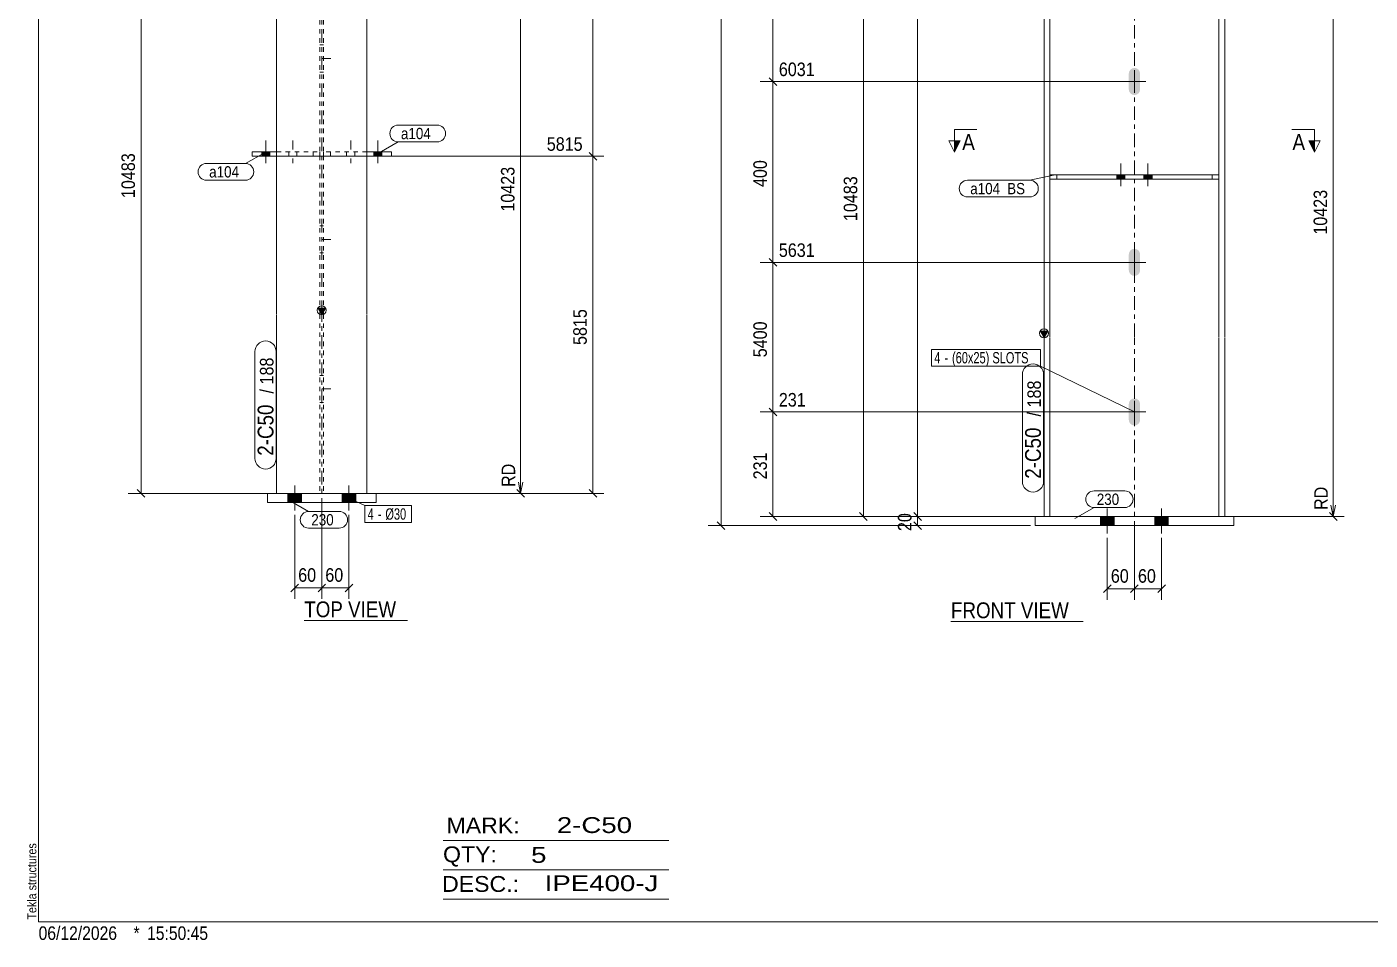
# Model space of a CAD drawing. Header units: millimetres. Extents: x 2 to 579, y 1 to 405.
# Drawn here: x 2.4 to 299.7, y 1 to 203 of the extents above; entities that cross this region are included whole.
import ezdxf

# ---------------------------------------------------------------- set-up
doc = ezdxf.new("R2010")
doc.units = ezdxf.units.MM
for name, pattern in [('XKITLINE00', [0]), ('XKITLINE01', [4, 1, -1, 1, -1]), ('XKITLINE02', [4, 2, -2]), ('XKITLINE03', [6, 3, -1, 1, -1])]:
    doc.linetypes.add(name, pattern=pattern)
for name, color, linetype, lineweight in [('Bolt', 3, 'Continuous', 0), ('BoltMark', 7, 'Continuous', 0), ('Dimensions', 7, 'Continuous', 0), ('DrawingSheet', 5, 'Continuous', 0), ('OtherObjectType', 7, 'Continuous', 0), ('Part', 2, 'Continuous', 0), ('PartMark', 7, 'Continuous', 0), ('Section', 6, 'Continuous', 0)]:
    doc.layers.add(name, color=color, linetype=linetype, lineweight=lineweight)
doc.styles.add('ARIAL', font='ARIAL.TTF')
doc.styles.add('ARIAL_NARROW', font='ARIALN.TTF')

# ---------------------------------------------------------------- blocks, each defined once
blk = doc.blocks.new('*A5')
at = {"layer": 'Bolt'}
for points in [[(247.53, 324.31), (247.05, 324.41), (246.65, 324.68), (246.38, 325.08), (246.28, 325.56), (246.28, 329.06), (246.38, 329.54), (246.65, 329.94), (247.05, 330.22), (247.53, 330.31), (248.01, 330.22), (248.42, 329.94), (248.69, 329.54), (248.78, 329.06), (248.78, 325.56), (248.69, 325.08), (248.42, 324.68), (248.01, 324.41)], [(247.53, 187.89), (247.05, 187.99), (246.65, 188.26), (246.38, 188.66), (246.28, 189.14), (246.28, 192.64), (246.38, 193.12), (246.65, 193.53), (247.05, 193.8), (247.53, 193.89), (248.01, 193.8), (248.42, 193.53), (248.69, 193.12), (248.78, 192.64), (248.78, 189.14), (248.69, 188.66), (248.42, 188.26), (248.01, 187.99)], [(247.53, 147.89), (247.05, 147.99), (246.65, 148.26), (246.38, 148.66), (246.28, 149.14), (246.28, 152.64), (246.38, 153.12), (246.65, 153.53), (247.05, 153.8), (247.53, 153.89), (248.01, 153.8), (248.42, 153.53), (248.69, 153.12), (248.78, 152.64), (248.78, 149.14), (248.69, 148.66), (248.42, 148.26), (248.01, 147.99)], [(247.53, 114.79), (247.05, 114.89), (246.65, 115.16), (246.38, 115.56), (246.28, 116.04), (246.28, 119.54), (246.38, 120.02), (246.65, 120.43), (247.05, 120.7), (247.53, 120.79), (248.01, 120.7), (248.42, 120.43), (248.69, 120.02), (248.78, 119.54), (248.78, 116.04), (248.69, 115.56), (248.42, 115.16), (248.01, 114.89)]]:
    blk.add_hatch(color=3, dxfattribs=at).paths.add_polyline_path(points, flags=17)
at = {"layer": 'Bolt', "color": 3, "linetype": 'XKITLINE00', "lineweight": 0}
for p, q in [((245.03, 327.31), (250.03, 327.31)), ((247.53, 329.81), (247.53, 324.81)), ((247.53, 193.39), (247.53, 188.39)), ((245.03, 190.89), (250.03, 190.89)), ((247.53, 153.39), (247.53, 148.39)), ((245.03, 150.89), (250.03, 150.89)), ((247.53, 120.29), (247.53, 115.29)), ((245.03, 117.79), (250.03, 117.79))]:
    blk.add_line(p, q, dxfattribs=at)
blk = doc.blocks.new('*A6')
at = {"layer": 'Bolt'}
for points in [[(243.03, 94.67), (243.03, 92.67), (240.03, 92.67), (240.03, 94.67)], [(243.03, 94.67), (243.03, 92.67), (240.03, 92.67), (240.03, 94.67)], [(255.03, 94.67), (255.03, 92.67), (252.03, 92.67), (252.03, 94.67)], [(255.03, 94.67), (255.03, 92.67), (252.03, 92.67), (252.03, 94.67)]]:
    blk.add_hatch(color=3, dxfattribs=at).paths.add_polyline_path(points, flags=17)
at = {"layer": 'Bolt', "color": 3, "linetype": 'XKITLINE00', "lineweight": 0}
for p, q in [((241.53, 96.42), (241.53, 90.92)), ((241.53, 96.42), (241.53, 90.92)), ((253.53, 96.42), (253.53, 90.92)), ((253.53, 96.42), (253.53, 90.92)), ((240.03, 94.67), (240.03, 92.67)), ((240.03, 94.67), (240.03, 92.67)), ((243.03, 94.67), (243.03, 92.67)), ((243.03, 94.67), (243.03, 92.67)), ((252.03, 94.67), (252.03, 92.67)), ((252.03, 94.67), (252.03, 92.67)), ((255.03, 94.67), (255.03, 92.67)), ((255.03, 94.67), (255.03, 92.67))]:
    blk.add_line(p, q, dxfattribs=at)
blk = doc.blocks.new('*A9')
at = {"layer": 'Bolt', "color": 3, "linetype": 'XKITLINE02', "lineweight": 0}
for p, q in [((244.53, 172.77), (244.53, 167.77)), ((244.53, 172.77), (244.53, 167.77)), ((250.53, 172.77), (250.53, 167.77)), ((250.53, 172.77), (250.53, 167.77)), ((243.63, 170.27), (243.63, 169.27)), ((243.63, 170.27), (243.63, 169.27)), ((245.43, 170.27), (245.43, 169.27)), ((245.43, 170.27), (245.43, 169.27)), ((249.63, 170.27), (249.63, 169.27)), ((249.63, 170.27), (249.63, 169.27)), ((251.43, 170.27), (251.43, 169.27)), ((251.43, 170.27), (251.43, 169.27))]:
    blk.add_line(p, q, dxfattribs=at)
blk = doc.blocks.new('*A10')
at = {"layer": 'Bolt'}
for points in [[(243.63, 169.27), (243.63, 170.27), (245.43, 170.27), (245.43, 169.27)], [(243.63, 169.27), (243.63, 170.27), (245.43, 170.27), (245.43, 169.27)], [(249.63, 169.27), (249.63, 170.27), (251.43, 170.27), (251.43, 169.27)], [(249.63, 169.27), (249.63, 170.27), (251.43, 170.27), (251.43, 169.27)]]:
    blk.add_hatch(color=3, dxfattribs=at).paths.add_polyline_path(points, flags=17)
at = {"layer": 'Bolt', "color": 3, "linetype": 'XKITLINE00', "lineweight": 0}
for p, q in [((244.53, 172.77), (244.53, 167.77)), ((244.53, 172.77), (244.53, 167.77)), ((250.53, 172.77), (250.53, 167.77)), ((250.53, 172.77), (250.53, 167.77)), ((243.63, 170.27), (243.63, 169.27)), ((243.63, 170.27), (243.63, 169.27)), ((245.43, 170.27), (245.43, 169.27)), ((245.43, 170.27), (245.43, 169.27)), ((249.63, 170.27), (249.63, 169.27)), ((249.63, 170.27), (249.63, 169.27)), ((251.43, 170.27), (251.43, 169.27)), ((251.43, 170.27), (251.43, 169.27))]:
    blk.add_line(p, q, dxfattribs=at)
blk = doc.blocks.new('*A12')
at = {"layer": 'Part'}
blk.add_hatch(color=2, dxfattribs=at).paths.add_polyline_path([(226.73, 135.7), (228.33, 135.7), (227.53, 134.3)], flags=17)
at = {"layer": 'Part', "color": 7, "linetype": 'XKITLINE03', "lineweight": 0}
for p, q in [((247.53, 207.49), (247.53, 368.49)), ((247.53, 134.39), (247.53, 207.39)), ((247.53, 84.67), (247.53, 134.29))]:
    blk.add_line(p, q, dxfattribs=at)
at = {"layer": 'Part', "color": 2, "linetype": 'XKITLINE00', "lineweight": 0}
for p, q in [((267.53, 358.49), (227.53, 358.49)), ((228.83, 358.49), (228.83, 207.49)), ((266.23, 358.49), (266.23, 207.49)), ((227.53, 222.49), (227.53, 207.49)), ((267.53, 222.49), (267.53, 207.49)), ((227.53, 207.39), (227.53, 134.39)), ((228.83, 207.39), (228.83, 170.27)), ((266.23, 207.39), (266.23, 170.27)), ((267.53, 207.39), (267.53, 134.39)), ((228.83, 169.27), (228.83, 134.39)), ((266.23, 169.27), (266.23, 134.39)), ((227.53, 134.3), (226.73, 135.7)), ((226.73, 135.7), (228.33, 135.7)), ((228.33, 135.7), (227.53, 134.3)), ((227.53, 134.29), (227.53, 94.67)), ((228.83, 134.29), (228.83, 94.67)), ((266.23, 134.29), (266.23, 94.67)), ((267.53, 134.29), (267.53, 94.67))]:
    blk.add_line(p, q, dxfattribs=at)
at = {"layer": 'Part', "color": 7, "linetype": 'XKITLINE01', "lineweight": 0}
for p, q in [((227.53, 358.49), (227.53, 222.49)), ((267.53, 358.49), (267.53, 222.49)), ((228.83, 170.27), (228.83, 169.27)), ((266.23, 170.27), (266.23, 169.27)), ((267.53, 94.67), (227.53, 94.67))]:
    blk.add_line(p, q, dxfattribs=at)
at = {"layer": 'Part', "color": 2, "linetype": 'XKITLINE00', "lineweight": 0}
blk.add_circle((227.53, 135.2), 1, dxfattribs=at)
blk = doc.blocks.new('*A20')
at = {"layer": 'Part', "color": 2, "linetype": 'XKITLINE00', "lineweight": 0}
for p, q in [((269.53, 94.67), (225.53, 94.67)), ((225.53, 94.67), (225.53, 92.67)), ((269.53, 92.67), (225.53, 92.67)), ((269.53, 94.67), (269.53, 92.67))]:
    blk.add_line(p, q, dxfattribs=at)
blk = doc.blocks.new('*A23')
at = {"layer": 'Part', "color": 7, "linetype": 'XKITLINE01', "lineweight": 0}
for p, q in [((266.23, 170.27), (228.83, 170.27)), ((228.83, 169.27), (228.83, 170.27)), ((230.33, 170.27), (230.33, 169.27)), ((264.73, 169.27), (264.73, 170.27)), ((266.23, 170.27), (266.23, 169.27)), ((266.23, 169.27), (228.83, 169.27))]:
    blk.add_line(p, q, dxfattribs=at)
blk = doc.blocks.new('*A24')
at = {"layer": 'Part', "color": 2, "linetype": 'XKITLINE00', "lineweight": 0}
for p, q in [((228.83, 170.27), (266.23, 170.27)), ((228.83, 170.27), (228.83, 169.27)), ((266.23, 169.27), (266.23, 170.27)), ((228.83, 169.27), (266.23, 169.27))]:
    blk.add_line(p, q, dxfattribs=at)
at = {"layer": 'Part', "color": 7, "linetype": 'XKITLINE01', "lineweight": 0}
for p, q in [((230.33, 169.27), (230.33, 170.27)), ((264.73, 169.27), (264.73, 170.27))]:
    blk.add_line(p, q, dxfattribs=at)
blk = doc.blocks.new('*A26')
at = {"layer": 'Bolt', "color": 3, "linetype": 'XKITLINE02', "lineweight": 0}
for p, q in [((68.07, 335.4), (67.27, 335.4)), ((69.67, 332.4), (65.67, 332.4)), ((68.07, 329.4), (67.27, 329.4)), ((68.07, 198.98), (67.27, 198.98)), ((69.67, 195.98), (65.67, 195.98)), ((68.07, 192.98), (67.27, 192.98)), ((68.07, 158.98), (67.27, 158.98)), ((69.67, 155.98), (65.67, 155.98)), ((68.07, 152.98), (67.27, 152.98)), ((68.07, 125.88), (67.27, 125.88)), ((69.67, 122.88), (65.67, 122.88)), ((68.07, 119.88), (67.27, 119.88))]:
    blk.add_line(p, q, dxfattribs=at)
blk = doc.blocks.new('*A27')
at = {"layer": 'Bolt'}
for points in [[(63.17, 99.76), (63.17, 97.76), (60.17, 97.76), (60.17, 99.76)], [(63.17, 99.76), (63.17, 97.76), (60.17, 97.76), (60.17, 99.76)], [(75.17, 99.76), (75.17, 97.76), (72.17, 97.76), (72.17, 99.76)], [(75.17, 99.76), (75.17, 97.76), (72.17, 97.76), (72.17, 99.76)]]:
    blk.add_hatch(color=3, dxfattribs=at).paths.add_polyline_path(points, flags=17)
at = {"layer": 'Bolt', "color": 3, "linetype": 'XKITLINE00', "lineweight": 0}
for p, q in [((61.67, 101.51), (61.67, 96.01)), ((61.67, 101.51), (61.67, 96.01)), ((73.67, 101.51), (73.67, 96.01)), ((73.67, 101.51), (73.67, 96.01)), ((60.17, 99.76), (60.17, 97.76)), ((60.17, 99.76), (60.17, 97.76)), ((63.17, 99.76), (63.17, 97.76)), ((63.17, 99.76), (63.17, 97.76)), ((72.17, 99.76), (72.17, 97.76)), ((72.17, 99.76), (72.17, 97.76)), ((75.17, 99.76), (75.17, 97.76)), ((75.17, 99.76), (75.17, 97.76))]:
    blk.add_line(p, q, dxfattribs=at)
blk = doc.blocks.new('*A30')
at = {"layer": 'Bolt'}
blk.add_hatch(color=3, dxfattribs=at).paths.add_polyline_path([(54.37, 174.36), (54.37, 175.36), (56.17, 175.36), (56.17, 174.36)], flags=17)
blk.add_hatch(color=3, dxfattribs=at).paths.add_polyline_path([(54.37, 174.36), (54.37, 175.36), (56.17, 175.36), (56.17, 174.36)], flags=17)
at = {"layer": 'Bolt', "color": 3, "linetype": 'XKITLINE00', "lineweight": 0}
for p, q in [((55.27, 177.86), (55.27, 172.86)), ((55.27, 177.86), (55.27, 172.86)), ((54.37, 175.36), (54.37, 174.36)), ((54.37, 175.36), (54.37, 174.36)), ((56.17, 175.36), (56.17, 174.36)), ((56.17, 175.36), (56.17, 174.36))]:
    blk.add_line(p, q, dxfattribs=at)
at = {"layer": 'Bolt', "color": 3, "linetype": 'XKITLINE02', "lineweight": 0}
for p, q in [((61.27, 177.86), (61.27, 172.86)), ((61.27, 177.86), (61.27, 172.86)), ((60.37, 175.36), (60.37, 174.36)), ((60.37, 175.36), (60.37, 174.36)), ((62.17, 175.36), (62.17, 174.36)), ((62.17, 175.36), (62.17, 174.36))]:
    blk.add_line(p, q, dxfattribs=at)
blk = doc.blocks.new('*A31')
at = {"layer": 'Bolt'}
blk.add_hatch(color=3, dxfattribs=at).paths.add_polyline_path([(80.97, 175.36), (80.97, 174.36), (79.17, 174.36), (79.17, 175.36)], flags=17)
blk.add_hatch(color=3, dxfattribs=at).paths.add_polyline_path([(80.97, 175.36), (80.97, 174.36), (79.17, 174.36), (79.17, 175.36)], flags=17)
at = {"layer": 'Bolt', "color": 3, "linetype": 'XKITLINE02', "lineweight": 0}
for p, q in [((74.07, 177.86), (74.07, 172.86)), ((74.07, 177.86), (74.07, 172.86)), ((73.17, 175.36), (73.17, 174.36)), ((73.17, 175.36), (73.17, 174.36)), ((74.97, 175.36), (74.97, 174.36)), ((74.97, 175.36), (74.97, 174.36))]:
    blk.add_line(p, q, dxfattribs=at)
at = {"layer": 'Bolt', "color": 3, "linetype": 'XKITLINE00', "lineweight": 0}
for p, q in [((80.07, 177.86), (80.07, 172.86)), ((80.07, 177.86), (80.07, 172.86)), ((79.17, 175.36), (79.17, 174.36)), ((79.17, 175.36), (79.17, 174.36)), ((80.97, 175.36), (80.97, 174.36)), ((80.97, 175.36), (80.97, 174.36))]:
    blk.add_line(p, q, dxfattribs=at)
blk = doc.blocks.new('*A33')
at = {"layer": 'Part'}
blk.add_hatch(color=2, dxfattribs=at).paths.add_polyline_path([(66.87, 140.79), (68.47, 140.79), (67.67, 139.39)], flags=17)
at = {"layer": 'Part', "color": 7, "linetype": 'XKITLINE03', "lineweight": 0}
for p, q in [((67.67, 212.58), (67.67, 373.58)), ((67.67, 139.48), (67.67, 212.48)), ((67.67, 89.76), (67.67, 139.38))]:
    blk.add_line(p, q, dxfattribs=at)
at = {"layer": 'Part', "color": 7, "linetype": 'XKITLINE01', "lineweight": 0}
for p, q in [((57.67, 363.58), (57.67, 227.58)), ((77.67, 363.58), (57.67, 363.58)), ((67.27, 363.58), (67.27, 212.58)), ((68.07, 363.58), (68.07, 212.58)), ((77.67, 227.58), (77.67, 363.58)), ((67.27, 212.48), (67.27, 139.48)), ((68.07, 212.48), (68.07, 139.48)), ((67.27, 139.38), (67.27, 99.76)), ((68.07, 139.38), (68.07, 99.76)), ((57.67, 99.76), (77.67, 99.76))]:
    blk.add_line(p, q, dxfattribs=at)
at = {"layer": 'Part', "color": 2, "linetype": 'XKITLINE00', "lineweight": 0}
for p, q in [((57.67, 212.58), (57.67, 227.58)), ((77.67, 227.58), (77.67, 212.58)), ((57.67, 139.48), (57.67, 212.48)), ((77.67, 212.48), (77.67, 139.48)), ((67.67, 139.39), (66.87, 140.79)), ((66.87, 140.79), (68.47, 140.79)), ((68.47, 140.79), (67.67, 139.39)), ((57.67, 99.76), (57.67, 139.38)), ((77.67, 139.38), (77.67, 99.76))]:
    blk.add_line(p, q, dxfattribs=at)
blk.add_circle((67.67, 140.29), 1, dxfattribs=at)
blk = doc.blocks.new('*A41')
at = {"layer": 'Part', "color": 2, "linetype": 'XKITLINE00', "lineweight": 0}
for p, q in [((55.67, 97.76), (55.67, 99.76)), ((55.67, 99.76), (79.67, 99.76)), ((79.67, 99.76), (79.67, 97.76)), ((79.67, 97.76), (55.67, 97.76))]:
    blk.add_line(p, q, dxfattribs=at)
blk = doc.blocks.new('*A44')
at = {"layer": 'Part', "color": 2, "linetype": 'XKITLINE00', "lineweight": 0}
for p, q in [((52.27, 175.36), (57.67, 175.36)), ((52.27, 175.36), (52.27, 174.36)), ((52.27, 174.36), (57.67, 174.36))]:
    blk.add_line(p, q, dxfattribs=at)
at = {"layer": 'Part', "color": 7, "linetype": 'XKITLINE01', "lineweight": 0}
for p, q in [((57.67, 175.36), (67.27, 175.36)), ((57.67, 174.36), (67.27, 174.36)), ((65.77, 175.36), (65.77, 174.36)), ((67.27, 175.36), (67.27, 174.36))]:
    blk.add_line(p, q, dxfattribs=at)
blk = doc.blocks.new('*A45')
at = {"layer": 'Part', "color": 7, "linetype": 'XKITLINE01', "lineweight": 0}
for p, q in [((68.07, 175.36), (68.07, 174.36)), ((77.67, 175.36), (68.07, 175.36)), ((77.67, 174.36), (68.07, 174.36)), ((69.57, 175.36), (69.57, 174.36))]:
    blk.add_line(p, q, dxfattribs=at)
at = {"layer": 'Part', "color": 2, "linetype": 'XKITLINE00', "lineweight": 0}
for p, q in [((83.07, 175.36), (77.67, 175.36)), ((83.07, 174.36), (77.67, 174.36)), ((83.07, 175.36), (83.07, 174.36))]:
    blk.add_line(p, q, dxfattribs=at)
blk = doc.blocks.new('*A61')
at = {"layer": 'DrawingSheet', "color": 5, "linetype": 'XKITLINE00', "lineweight": 0}
for p, q in [((5, 405), (5, 5)), ((5, 5), (579, 5))]:
    blk.add_line(p, q, dxfattribs=at)
at = {"layer": 'DrawingSheet', "color": 5, "style": 'ARIAL', "width": 0.85}
blk.add_text('Tekla structures', height=2, rotation=90, dxfattribs=at).set_placement((4.5, 5.5))
blk = doc.blocks.new('*A65')
at = {"layer": 'OtherObjectType', "color": 6, "linetype": 'XKITLINE00', "lineweight": 0}
for p, q in [((94.5, 23), (144.5, 23)), ((94.5, 16.5), (144.5, 16.5)), ((94.5, 10), (144.5, 10))]:
    blk.add_line(p, q, dxfattribs=at)
at = {"layer": 'OtherObjectType', "color": 6, "style": 'ARIAL_NARROW'}
for s, width, p in [('MARK:', 1.275, (95.27, 24.58)), ('2-C50', 1.525501, (119.69, 24.65)), ('QTY:', 1.275, (94.5, 18.19)), ('5', 1.525501, (113.99, 18.05)), ('DESC.:', 1.275, (94.29, 11.63)), ('IPE400-J', 1.525501, (117, 11.79))]:
    blk.add_text(s, height=3.5, dxfattribs=dict(at, width=width)).set_placement(p)
blk = doc.blocks.new('*A68')
at = {"layer": 'OtherObjectType', "color": 7, "style": 'ARIAL_NARROW', "width": 1.008832}
for s, p in [('06/12/2026', (4.99, 1)), ('*', (26, 1)), ('15:50:45', (29, 1))]:
    blk.add_text(s, height=3, dxfattribs=at).set_placement(p)
blk = doc.blocks.new('*A69')
at = {"layer": 'Dimensions', "color": 7, "linetype": 'XKITLINE00', "lineweight": 0}
for p, q in [((225.73, 358.49), (153.21, 358.49)), ((155.21, 359.34), (156.91, 357.64)), ((156.06, 92.67), (156.06, 358.49)), ((224.53, 92.67), (153.21, 92.67)), ((155.21, 93.52), (156.91, 91.82))]:
    blk.add_line(p, q, dxfattribs=at)
at = {"layer": 'Dimensions', "color": 3}
for p in [(156.06, 358.49), (156.06, 92.67)]:
    blk.add_point(p, dxfattribs=at)
at = {"layer": 'Dimensions', "color": 3, "style": 'ARIAL', "width": 0.85}
blk.add_text('11723', height=3, rotation=90.0002, dxfattribs=at).set_placement((154.71, 220.02))
blk = doc.blocks.new('*A70')
at = {"layer": 'Dimensions', "color": 7, "linetype": 'XKITLINE00', "lineweight": 0}
for p, q in [((198.68, 95.52), (200.38, 93.82)), ((226.53, 94.67), (196.68, 94.67)), ((224.53, 92.67), (196.68, 92.67)), ((198.68, 93.52), (200.38, 91.82)), ((199.53, 92.67), (199.53, 94.67))]:
    blk.add_line(p, q, dxfattribs=at)
at = {"layer": 'Dimensions', "color": 3}
for p in [(199.53, 94.67), (199.53, 92.67)]:
    blk.add_point(p, dxfattribs=at)
at = {"layer": 'Dimensions', "color": 3, "style": 'ARIAL', "width": 0.85}
blk.add_text('20', height=3, rotation=90.0002, dxfattribs=at).set_placement((198.18, 91.44))
blk = doc.blocks.new('*A73')
at = {"layer": 'Dimensions', "color": 7, "linetype": 'XKITLINE00', "lineweight": 0}
for p, q in [((273.63, 230.49), (293.93, 230.49)), ((290.68, 231.34), (292.38, 229.64)), ((291.53, 94.67), (291.53, 230.49)), ((291.53, 101.89), (291.53, 94.67)), ((290.68, 95.52), (292.38, 93.82)), ((291.03, 97.17), (291.53, 94.67)), ((292.03, 97.17), (291.53, 94.67)), ((268.53, 94.67), (293.93, 94.67)), ((268.53, 94.67), (293.93, 94.67))]:
    blk.add_line(p, q, dxfattribs=at)
at = {"layer": 'Dimensions', "color": 3}
for p in [(291.53, 230.49), (291.53, 94.67)]:
    blk.add_point(p, dxfattribs=at)
at = {"layer": 'Dimensions', "color": 7}
blk.add_point((291.53, 94.67), dxfattribs=at)
at = {"layer": 'Dimensions', "color": 3, "style": 'ARIAL', "width": 0.85}
blk.add_text('10423', height=3, dxfattribs=at).set_placement((274.61, 231.69))
for s, p in [('10423', (290.18, 157.02)), ('RD', (290.33, 96.11))]:
    blk.add_text(s, height=3, rotation=90.0002, dxfattribs=at).set_placement(p)
blk = doc.blocks.new('*A83')
at = {"layer": 'Dimensions', "color": 7, "linetype": 'XKITLINE00', "lineweight": 0}
for p, q in [((247.53, 93.67), (247.53, 76.27)), ((241.53, 89.92), (241.53, 76.27)), ((242.38, 79.52), (240.68, 77.82)), ((241.53, 78.67), (247.53, 78.67)), ((248.38, 79.52), (246.68, 77.82))]:
    blk.add_line(p, q, dxfattribs=at)
at = {"layer": 'Dimensions', "color": 3}
for p in [(241.53, 78.67), (247.53, 78.67)]:
    blk.add_point(p, dxfattribs=at)
at = {"layer": 'Dimensions', "color": 3, "style": 'ARIAL', "width": 0.85}
blk.add_text('60', height=3, dxfattribs=at).set_placement((242.31, 80.02))
blk = doc.blocks.new('*A84')
at = {"layer": 'Dimensions', "color": 7, "linetype": 'XKITLINE00', "lineweight": 0}
for p, q in [((247.53, 93.67), (247.53, 76.27)), ((253.53, 89.92), (253.53, 76.27)), ((248.38, 79.52), (246.68, 77.82)), ((247.53, 78.67), (253.53, 78.67)), ((254.38, 79.52), (252.68, 77.82))]:
    blk.add_line(p, q, dxfattribs=at)
at = {"layer": 'Dimensions', "color": 3}
for p in [(247.53, 78.67), (253.53, 78.67)]:
    blk.add_point(p, dxfattribs=at)
at = {"layer": 'Dimensions', "color": 3, "style": 'ARIAL', "width": 0.85}
blk.add_text('60', height=3, dxfattribs=at).set_placement((248.31, 80.02))
blk = doc.blocks.new('*A87')
at = {"layer": 'BoltMark', "color": 7, "linetype": 'XKITLINE00', "lineweight": 0}
for p, q in [((202.63, 131.64), (226.75, 131.64)), ((202.63, 127.94), (202.63, 131.64)), ((226.75, 127.94), (226.75, 131.64)), ((202.63, 127.94), (226.75, 127.94)), ((247.53, 117.79), (226.75, 127.94))]:
    blk.add_line(p, q, dxfattribs=at)
at = {"layer": 'BoltMark', "color": 3, "style": 'ARIAL_NARROW', "width": 0.85}
for s, p in [('4', (203.23, 128.54)), ('(60x25) SLOTS', (207.16, 128.54)), ('-', (205.5, 128.54))]:
    blk.add_text(s, height=2.5, dxfattribs=at).set_placement(p)
blk = doc.blocks.new('*A91')
at = {"layer": 'PartMark', "color": 7, "linetype": 'XKITLINE00', "lineweight": 0}
for p, q in [((238.6, 100.33), (245.37, 100.33)), ((234.36, 94.24), (238.6, 96.63)), ((238.6, 96.63), (245.37, 96.63))]:
    blk.add_line(p, q, dxfattribs=at)
for centre, start, end in [((238.6, 98.48), 90, 270), ((245.37, 98.48), 270, 90)]:
    blk.add_arc(centre, 1.85, start, end, dxfattribs=at)
at = {"layer": 'PartMark', "color": 3, "style": 'ARIAL', "width": 0.85}
blk.add_text('230', height=2.5, dxfattribs=at).set_placement((239.2, 97.23))
blk = doc.blocks.new('*A93')
at = {"layer": 'PartMark', "color": 7, "linetype": 'XKITLINE00', "lineweight": 0}
for p, q in [((222.73, 102.42), (222.73, 126.07)), ((227.43, 102.42), (227.43, 126.07))]:
    blk.add_line(p, q, dxfattribs=at)
for centre, start, end in [((225.08, 126.07), 0, 180), ((225.08, 102.42), 180, 0)]:
    blk.add_arc(centre, 2.35, start, end, dxfattribs=at)
at = {"layer": 'PartMark', "color": 3, "style": 'ARIAL', "width": 0.85}
for s, p in [('188', (226.83, 118.79)), ('/', (226.83, 116.78))]:
    blk.add_text(s, height=3, rotation=90.0002, dxfattribs=at).set_placement(p)
at = {"layer": 'PartMark', "color": 1, "style": 'ARIAL', "width": 0.85}
blk.add_text('2-C50', height=3.5, rotation=90.0002, dxfattribs=at).set_placement((226.83, 103.02))
blk = doc.blocks.new('*A94')
at = {"layer": 'PartMark', "color": 7, "linetype": 'XKITLINE00', "lineweight": 0}
for p, q in [((229.61, 170.2), (224.41, 169.05)), ((210.59, 169.05), (224.41, 169.05)), ((210.59, 165.35), (224.41, 165.35))]:
    blk.add_line(p, q, dxfattribs=at)
for centre, start, end in [((210.59, 167.2), 90, 270), ((224.41, 167.2), 270, 90)]:
    blk.add_arc(centre, 1.85, start, end, dxfattribs=at)
at = {"layer": 'PartMark', "color": 3, "style": 'ARIAL', "width": 0.85}
for s, p in [('a104', (211.19, 165.95)), ('BS', (219.36, 165.95))]:
    blk.add_text(s, height=2.5, dxfattribs=at).set_placement(p)
blk = doc.blocks.new('*A97')
at = {"layer": 'Section'}
for points in [[(208.93, 177.77), (207.68, 175.27), (207.68, 177.77)], [(287.39, 177.77), (287.39, 175.27), (286.14, 177.77)]]:
    blk.add_hatch(color=3, dxfattribs=at).paths.add_polyline_path(points, flags=17)
at = {"layer": 'Section', "color": 1, "linetype": 'XKITLINE00', "lineweight": 0}
for p, q in [((207.68, 180.27), (212.68, 180.27)), ((207.68, 180.27), (207.68, 175.27)), ((287.39, 180.27), (282.39, 180.27)), ((287.39, 180.27), (287.39, 175.27))]:
    blk.add_line(p, q, dxfattribs=at)
at = {"layer": 'Section', "color": 3, "linetype": 'XKITLINE00', "lineweight": 0}
for p, q in [((207.68, 175.27), (206.43, 177.77)), ((208.93, 177.77), (206.43, 177.77)), ((207.68, 175.27), (208.93, 177.77)), ((286.14, 177.77), (288.64, 177.77)), ((287.39, 175.27), (286.14, 177.77)), ((288.64, 177.77), (287.39, 175.27))]:
    blk.add_line(p, q, dxfattribs=at)
at = {"layer": 'Section', "color": 7, "style": 'ARIAL', "width": 0.85}
for p in [(209.43, 175.77), (282.52, 175.77)]:
    blk.add_text('A', height=3.5, dxfattribs=at).set_placement(p)
blk = doc.blocks.new('*A98')
at = {"layer": 'OtherObjectType', "color": 7, "linetype": 'XKITLINE00', "lineweight": 0}
blk.add_line((206.92, 71.42), (236.22, 71.42), dxfattribs=at)
at = {"layer": 'OtherObjectType', "color": 7, "style": 'ARIAL', "width": 0.85}
blk.add_text('FRONT VIEW', height=3.5, dxfattribs=at).set_placement((206.92, 72.17))
blk = doc.blocks.new('*A99')
at = {"layer": 'Dimensions', "color": 7, "linetype": 'XKITLINE00', "lineweight": 0}
for p, q in [((225.73, 358.49), (196.68, 358.49)), ((198.68, 359.34), (200.38, 357.64)), ((199.53, 94.67), (199.53, 358.49)), ((198.68, 95.52), (200.38, 93.82)), ((226.53, 94.67), (196.68, 94.67))]:
    blk.add_line(p, q, dxfattribs=at)
at = {"layer": 'Dimensions', "color": 3}
for p in [(199.53, 358.49), (199.53, 94.67)]:
    blk.add_point(p, dxfattribs=at)
at = {"layer": 'Dimensions', "color": 3, "style": 'ARIAL', "width": 0.85}
blk.add_text('11703', height=3, rotation=90.0002, dxfattribs=at).set_placement((198.18, 221.02))
blk = doc.blocks.new('*A100')
at = {"layer": 'Dimensions', "color": 7, "linetype": 'XKITLINE00', "lineweight": 0}
for p, q in [((246.53, 117.79), (164.68, 117.79)), ((166.68, 118.64), (168.38, 116.94)), ((167.53, 94.67), (167.53, 117.79)), ((166.68, 95.52), (168.38, 93.82)), ((226.53, 94.67), (164.68, 94.67))]:
    blk.add_line(p, q, dxfattribs=at)
at = {"layer": 'Dimensions', "color": 3}
for p in [(167.53, 117.79), (167.53, 94.67)]:
    blk.add_point(p, dxfattribs=at)
at = {"layer": 'Dimensions', "color": 3, "style": 'ARIAL', "width": 0.85}
blk.add_text('231', height=3, dxfattribs=at).set_placement((168.83, 118.99))
blk.add_text('231', height=3, rotation=90.0002, dxfattribs=at).set_placement((166.18, 102.89))
blk = doc.blocks.new('*A101')
at = {"layer": 'Dimensions', "color": 7, "linetype": 'XKITLINE00', "lineweight": 0}
for p, q in [((166.68, 151.74), (168.38, 150.04)), ((246.53, 150.89), (164.68, 150.89)), ((167.53, 117.79), (167.53, 150.89)), ((246.53, 117.79), (164.68, 117.79)), ((166.68, 118.64), (168.38, 116.94))]:
    blk.add_line(p, q, dxfattribs=at)
at = {"layer": 'Dimensions', "color": 3}
for p in [(167.53, 150.89), (167.53, 117.79)]:
    blk.add_point(p, dxfattribs=at)
at = {"layer": 'Dimensions', "color": 3, "style": 'ARIAL', "width": 0.85}
blk.add_text('5631', height=3, dxfattribs=at).set_placement((168.83, 152.09))
blk.add_text('5400', height=3, rotation=90.0002, dxfattribs=at).set_placement((166.18, 129.89))
blk = doc.blocks.new('*A102')
at = {"layer": 'Dimensions', "color": 7, "linetype": 'XKITLINE00', "lineweight": 0}
for p, q in [((246.53, 190.89), (164.68, 190.89)), ((166.68, 191.74), (168.38, 190.04)), ((167.53, 150.89), (167.53, 190.89)), ((166.68, 151.74), (168.38, 150.04)), ((246.53, 150.89), (164.68, 150.89))]:
    blk.add_line(p, q, dxfattribs=at)
at = {"layer": 'Dimensions', "color": 3}
for p in [(167.53, 190.89), (167.53, 150.89)]:
    blk.add_point(p, dxfattribs=at)
at = {"layer": 'Dimensions', "color": 3, "style": 'ARIAL', "width": 0.85}
blk.add_text('6031', height=3, dxfattribs=at).set_placement((168.83, 192.09))
blk.add_text('400', height=3, rotation=90.0002, dxfattribs=at).set_placement((166.18, 167.55))
blk = doc.blocks.new('*A103')
at = {"layer": 'Dimensions', "color": 7, "linetype": 'XKITLINE00', "lineweight": 0}
for p, q in [((246.53, 327.31), (164.68, 327.31)), ((166.68, 328.16), (168.38, 326.46)), ((167.53, 190.89), (167.53, 327.31)), ((246.53, 190.89), (164.68, 190.89)), ((166.68, 191.74), (168.38, 190.04))]:
    blk.add_line(p, q, dxfattribs=at)
at = {"layer": 'Dimensions', "color": 3}
for p in [(167.53, 327.31), (167.53, 190.89)]:
    blk.add_point(p, dxfattribs=at)
at = {"layer": 'Dimensions', "color": 3, "style": 'ARIAL', "width": 0.85}
blk.add_text('11391', height=3, dxfattribs=at).set_placement((168.83, 328.51))
blk.add_text('5360', height=3, rotation=90.0002, dxfattribs=at).set_placement((166.18, 254.65))
blk = doc.blocks.new('*A105')
at = {"layer": 'Dimensions', "color": 7, "linetype": 'XKITLINE00', "lineweight": 0}
for p, q in [((227.93, 236.49), (184.68, 236.49)), ((186.68, 237.34), (188.38, 235.64)), ((187.53, 94.67), (187.53, 236.49)), ((186.68, 95.52), (188.38, 93.82)), ((226.53, 94.67), (184.68, 94.67))]:
    blk.add_line(p, q, dxfattribs=at)
at = {"layer": 'Dimensions', "color": 3}
for p in [(187.53, 236.49), (187.53, 94.67)]:
    blk.add_point(p, dxfattribs=at)
at = {"layer": 'Dimensions', "color": 3, "style": 'ARIAL', "width": 0.85}
blk.add_text('10483', height=3, dxfattribs=at).set_placement((188.83, 237.69))
blk.add_text('10483', height=3, rotation=90.0002, dxfattribs=at).set_placement((186.18, 160.02))
blk = doc.blocks.new('*A110')
at = {"layer": 'Dimensions', "color": 7, "linetype": 'XKITLINE00', "lineweight": 0}
for p, q in [((78.67, 363.58), (130.07, 363.58)), ((126.83, 364.43), (128.52, 362.73)), ((127.67, 174.36), (127.67, 363.58)), ((53.27, 174.36), (130.07, 174.36)), ((126.83, 175.21), (128.52, 173.51))]:
    blk.add_line(p, q, dxfattribs=at)
at = {"layer": 'Dimensions', "color": 3}
for p in [(127.67, 363.58), (127.67, 174.36)]:
    blk.add_point(p, dxfattribs=at)
at = {"layer": 'Dimensions', "color": 3, "style": 'ARIAL', "width": 0.85}
blk.add_text('11703', height=3, dxfattribs=at).set_placement((115.25, 364.78))
blk.add_text('5888', height=3, rotation=90.0002, dxfattribs=at).set_placement((126.32, 264.52))
blk = doc.blocks.new('*A111')
at = {"layer": 'Dimensions', "color": 7, "linetype": 'XKITLINE00', "lineweight": 0}
for p, q in [((57.27, 241.58), (24.82, 241.58)), ((26.83, 242.43), (28.52, 240.73)), ((27.67, 99.76), (27.67, 241.58)), ((56.67, 99.76), (24.82, 99.76)), ((26.83, 100.61), (28.52, 98.91))]:
    blk.add_line(p, q, dxfattribs=at)
at = {"layer": 'Dimensions', "color": 3}
for p in [(27.67, 241.58), (27.67, 99.76)]:
    blk.add_point(p, dxfattribs=at)
at = {"layer": 'Dimensions', "color": 3, "style": 'ARIAL', "width": 0.85}
blk.add_text('10483', height=3, dxfattribs=at).set_placement((28.97, 242.78))
blk.add_text('10483', height=3, rotation=90.0002, dxfattribs=at).set_placement((26.32, 165.11))
blk = doc.blocks.new('*A116')
at = {"layer": 'Dimensions', "color": 7, "linetype": 'XKITLINE00', "lineweight": 0}
for p, q in [((74.17, 235.58), (114.07, 235.58)), ((110.83, 236.43), (112.52, 234.73)), ((111.67, 99.76), (111.67, 235.58)), ((111.67, 106.98), (111.67, 99.76)), ((111.17, 102.26), (111.67, 99.76)), ((112.17, 102.26), (111.67, 99.76)), ((78.67, 99.76), (114.07, 99.76)), ((78.67, 99.76), (114.07, 99.76)), ((110.83, 100.61), (112.52, 98.91))]:
    blk.add_line(p, q, dxfattribs=at)
at = {"layer": 'Dimensions', "color": 3}
for p in [(111.67, 235.58), (111.67, 99.76)]:
    blk.add_point(p, dxfattribs=at)
at = {"layer": 'Dimensions', "color": 7}
blk.add_point((111.67, 99.76), dxfattribs=at)
at = {"layer": 'Dimensions', "color": 3, "style": 'ARIAL', "width": 0.85}
blk.add_text('10423', height=3, dxfattribs=at).set_placement((94.75, 236.78))
for s, p in [('10423', (110.32, 162.11)), ('RD', (110.47, 101.2))]:
    blk.add_text(s, height=3, rotation=90.0002, dxfattribs=at).set_placement(p)
blk = doc.blocks.new('*A128')
at = {"layer": 'BoltMark', "color": 7, "linetype": 'XKITLINE00', "lineweight": 0}
for p, q in [((73.67, 98.76), (77.21, 97.07)), ((77.21, 97.07), (87.51, 97.07)), ((77.21, 93.37), (77.21, 97.07)), ((87.51, 93.37), (87.51, 97.07)), ((77.21, 93.37), (87.51, 93.37))]:
    blk.add_line(p, q, dxfattribs=at)
at = {"layer": 'BoltMark', "color": 3, "style": 'ARIAL_NARROW', "width": 0.85}
for s, p in [('4', (77.81, 93.97)), ('Ø30', (81.74, 93.97)), ('-', (80.08, 93.97))]:
    blk.add_text(s, height=2.5, dxfattribs=at).set_placement(p)
blk = doc.blocks.new('*A130')
at = {"layer": 'PartMark', "color": 7, "linetype": 'XKITLINE00', "lineweight": 0}
for p, q in [((84.59, 181.24), (93.21, 181.24)), ((80.35, 175.15), (84.59, 177.54)), ((84.59, 177.54), (93.21, 177.54))]:
    blk.add_line(p, q, dxfattribs=at)
for centre, start, end in [((84.59, 179.39), 90, 270), ((93.21, 179.39), 270, 90)]:
    blk.add_arc(centre, 1.85, start, end, dxfattribs=at)
at = {"layer": 'PartMark', "color": 3, "style": 'ARIAL', "width": 0.85}
blk.add_text('a104', height=2.5, dxfattribs=at).set_placement((85.19, 178.14))
blk = doc.blocks.new('*A131')
at = {"layer": 'PartMark', "color": 7, "linetype": 'XKITLINE00', "lineweight": 0}
for p, q in [((42.14, 172.76), (50.76, 172.76)), ((55, 175.15), (50.76, 172.76)), ((42.14, 169.06), (50.76, 169.06))]:
    blk.add_line(p, q, dxfattribs=at)
for centre, start, end in [((42.14, 170.91), 90, 270), ((50.76, 170.91), 270, 90)]:
    blk.add_arc(centre, 1.85, start, end, dxfattribs=at)
at = {"layer": 'PartMark', "color": 3, "style": 'ARIAL', "width": 0.85}
blk.add_text('a104', height=2.5, dxfattribs=at).set_placement((42.74, 169.66))
blk = doc.blocks.new('*A132')
at = {"layer": 'PartMark', "color": 7, "linetype": 'XKITLINE00', "lineweight": 0}
for p, q in [((60.5, 98.19), (64.75, 95.8)), ((64.75, 95.8), (71.51, 95.8)), ((64.75, 92.1), (71.51, 92.1))]:
    blk.add_line(p, q, dxfattribs=at)
for centre, start, end in [((64.75, 93.95), 90, 270), ((71.51, 93.95), 270, 90)]:
    blk.add_arc(centre, 1.85, start, end, dxfattribs=at)
at = {"layer": 'PartMark', "color": 3, "style": 'ARIAL', "width": 0.85}
blk.add_text('230', height=2.5, dxfattribs=at).set_placement((65.35, 92.7))
blk = doc.blocks.new('*A133')
at = {"layer": 'PartMark', "color": 7, "linetype": 'XKITLINE00', "lineweight": 0}
for p, q in [((52.87, 107.51), (52.87, 131.16)), ((57.57, 107.51), (57.57, 131.16))]:
    blk.add_line(p, q, dxfattribs=at)
for centre, start, end in [((55.22, 131.16), 0, 180), ((55.22, 107.51), 180, 0)]:
    blk.add_arc(centre, 2.35, start, end, dxfattribs=at)
at = {"layer": 'PartMark', "color": 3, "style": 'ARIAL', "width": 0.85}
for s, p in [('188', (56.97, 123.88)), ('/', (56.97, 121.87))]:
    blk.add_text(s, height=3, rotation=90.0002, dxfattribs=at).set_placement(p)
at = {"layer": 'PartMark', "color": 1, "style": 'ARIAL', "width": 0.85}
blk.add_text('2-C50', height=3.5, rotation=90.0002, dxfattribs=at).set_placement((56.97, 108.11))
blk = doc.blocks.new('*A137')
at = {"layer": 'OtherObjectType', "color": 7, "linetype": 'XKITLINE00', "lineweight": 0}
blk.add_line((63.79, 71.63), (86.61, 71.63), dxfattribs=at)
at = {"layer": 'OtherObjectType', "color": 7, "style": 'ARIAL', "width": 0.85}
blk.add_text('TOP VIEW', height=3.5, dxfattribs=at).set_placement((63.79, 72.38))
blk = doc.blocks.new('*A138')
at = {"layer": 'Dimensions', "color": 7, "linetype": 'XKITLINE00', "lineweight": 0}
for p, q in [((67.67, 98.76), (67.67, 76.48)), ((61.67, 95.01), (61.67, 76.48)), ((62.52, 79.73), (60.83, 78.04)), ((61.67, 78.88), (67.67, 78.88)), ((68.52, 79.73), (66.83, 78.04))]:
    blk.add_line(p, q, dxfattribs=at)
at = {"layer": 'Dimensions', "color": 3}
for p in [(61.67, 78.88), (67.67, 78.88)]:
    blk.add_point(p, dxfattribs=at)
at = {"layer": 'Dimensions', "color": 3, "style": 'ARIAL', "width": 0.85}
blk.add_text('60', height=3, dxfattribs=at).set_placement((62.45, 80.23))
blk = doc.blocks.new('*A139')
at = {"layer": 'Dimensions', "color": 7, "linetype": 'XKITLINE00', "lineweight": 0}
for p, q in [((67.67, 98.76), (67.67, 76.48)), ((73.67, 95.01), (73.67, 76.48)), ((68.52, 79.73), (66.83, 78.04)), ((67.67, 78.88), (73.67, 78.88)), ((74.52, 79.73), (72.83, 78.04))]:
    blk.add_line(p, q, dxfattribs=at)
at = {"layer": 'Dimensions', "color": 3}
for p in [(67.67, 78.88), (73.67, 78.88)]:
    blk.add_point(p, dxfattribs=at)
at = {"layer": 'Dimensions', "color": 3, "style": 'ARIAL', "width": 0.85}
blk.add_text('60', height=3, dxfattribs=at).set_placement((68.45, 80.23))
blk = doc.blocks.new('*A140')
at = {"layer": 'Dimensions', "color": 7, "linetype": 'XKITLINE00', "lineweight": 0}
for p, q in [((53.27, 174.36), (130.07, 174.36)), ((126.83, 175.21), (128.52, 173.51)), ((127.67, 99.76), (127.67, 174.36)), ((78.67, 99.76), (130.07, 99.76)), ((126.83, 100.61), (128.52, 98.91))]:
    blk.add_line(p, q, dxfattribs=at)
at = {"layer": 'Dimensions', "color": 3}
for p in [(127.67, 174.36), (127.67, 99.76)]:
    blk.add_point(p, dxfattribs=at)
at = {"layer": 'Dimensions', "color": 3, "style": 'ARIAL', "width": 0.85}
blk.add_text('5815', height=3, dxfattribs=at).set_placement((117.47, 175.56))
blk.add_text('5815', height=3, rotation=90.0002, dxfattribs=at).set_placement((126.32, 132.61))

msp = doc.modelspace()

# ---------------------------------------------------------------- block references
at = {"lineweight": 0}
for name in ['*A61', '*A110', '*A69', '*A99', '*A26', '*A103', '*A5', '*A111', '*A116', '*A105', '*A73', '*A102', '*A140', '*A130', '*A97', '*A30', '*A31', '*A131', '*A44', '*A45', '*A9', '*A10', '*A94', '*A23', '*A24', '*A101', '*A133', '*A87', '*A93', '*A100', '*A27', '*A41', '*A132', '*A138', '*A139', '*A128', '*A91', '*A70', '*A6', '*A20', '*A83', '*A84', '*A137', '*A98', '*A65', '*A68']:
    msp.add_blockref(name, (0, 0), dxfattribs=at)
at = {"layer": 'Part', "lineweight": 0}
for name in ['*A33', '*A12']:
    msp.add_blockref(name, (0, 0), dxfattribs=at)

doc.saveas('drawing.dxf')
